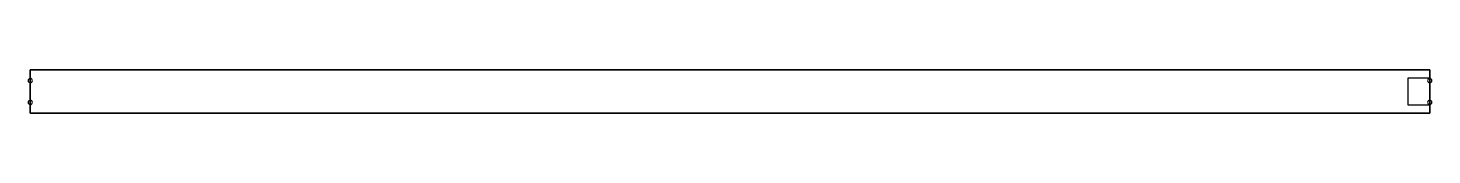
# Model space of a CAD drawing. Extents: x -4 to 2594, y 0 to 80.
import ezdxf

# ---------------------------------------------------------------- set-up
doc = ezdxf.new("R2010")
doc.units = 0

msp = doc.modelspace()

# ---------------------------------------------------------------- linework, layer by layer
at = {"layer": 'CONTORNO'}
msp.add_lwpolyline([(2590, 80), (2590, 0), (0, 0), (0, 80)], close=True, dxfattribs=at)
at = {"layer": 'CONTORNO_INTERIOR'}
msp.add_lwpolyline([(2590, 65), (2590, 15), (2550, 15), (2550, 65)], close=True, dxfattribs=at)
at = {"layer": 'PANEL'}
msp.add_lwpolyline([(0, 0), (2590, 0), (2590, 80), (0, 80)], close=True, dxfattribs=at)
at = {"layer": 'VDRILL', "extrusion": (0, 0, -1)}
for centre in [(0, 60, 6), (-2590, 60, 6), (0, 20, 6), (-2590, 20, 6)]:
    msp.add_circle(centre, 4, dxfattribs=at)

doc.saveas('drawing.dxf')
